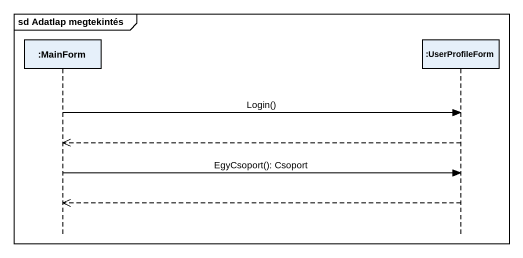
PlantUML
@startuml
mainframe sd Adatlap megtekintés
hide footbox
participant ":MainForm" as MainForm
participant ":UserProfileForm" as UserProfileForm

MainForm -> UserProfileForm : Login()
UserProfileForm -->> MainForm
MainForm -> UserProfileForm : EgyCsoport(): Csoport
UserProfileForm -->> MainForm
@enduml
